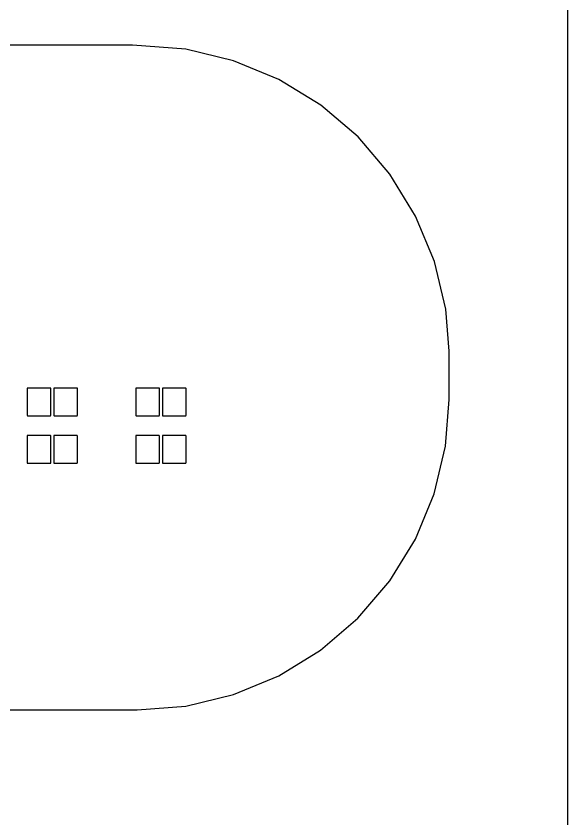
# Model space of a CAD drawing. Header units: inches. Extents: x -0.5 to 10, y -2.4 to 3.9.
# Drawn here: x 4.236 to 4.808, y 2.197 to 3.03 of the extents above; entities that cross this region are included whole.
import ezdxf

# ---------------------------------------------------------------- set-up
doc = ezdxf.new("R2010")
doc.units = ezdxf.units.IN

msp = doc.modelspace()

# ---------------------------------------------------------------- linework, layer by layer
for points in [[(4.80765, 0), (4.80765, 3.8583)], [(4.2065, 2.31045), (4.360955, 2.31045), (4.411452, 2.314462), (4.460896, 2.326367), (4.507872, 2.345857), (4.551222, 2.372453), (4.58988, 2.405499), (4.622896, 2.444183), (4.649458, 2.487554), (4.668911, 2.534544), (4.680766, 2.58395), (4.6845, 2.632443), (4.6845, 2.68259), (4.681074, 2.726126), (4.669195, 2.775604), (4.649723, 2.822614), (4.623137, 2.865999), (4.590091, 2.904691), (4.551399, 2.937737), (4.508014, 2.964323), (4.461004, 2.983795), (4.411575, 2.995662), (4.356226, 2.999926), (4.356214, 2.999927), (4.356202, 2.999928), (4.355241, 3.00005), (3.880633, 3.00005)]]:
    msp.add_lwpolyline(points)
for points in [[(4.247475, 2.615601), (4.247475, 2.615601), (4.2475, 2.6156), (4.2711, 2.6156), (4.271125, 2.615601), (4.271174, 2.615606), (4.271222, 2.615615), (4.271269, 2.615629), (4.271314, 2.615648), (4.271357, 2.615671), (4.271398, 2.615699), (4.271436, 2.61573), (4.27147, 2.615764), (4.271501, 2.615802), (4.271529, 2.615843), (4.271552, 2.615886), (4.271571, 2.615931), (4.271585, 2.615978), (4.271594, 2.616026), (4.271599, 2.616075), (4.2716, 2.6161), (4.2716, 2.6437), (4.271599, 2.643725), (4.271594, 2.643774), (4.271585, 2.643822), (4.271571, 2.643869), (4.271552, 2.643914), (4.271529, 2.643957), (4.271501, 2.643998), (4.27147, 2.644036), (4.271436, 2.64407), (4.271398, 2.644101), (4.271357, 2.644129), (4.271314, 2.644152), (4.271269, 2.644171), (4.271222, 2.644185), (4.271174, 2.644194), (4.271125, 2.644199), (4.2711, 2.6442), (4.2475, 2.6442), (4.247475, 2.644199), (4.247426, 2.644194), (4.247378, 2.644185), (4.247331, 2.644171), (4.247286, 2.644152), (4.247243, 2.644129), (4.247202, 2.644101), (4.247164, 2.64407), (4.24713, 2.644036), (4.247099, 2.643998), (4.247071, 2.643957), (4.247048, 2.643914), (4.247029, 2.643869), (4.247015, 2.643822), (4.247006, 2.643774), (4.247001, 2.643725), (4.247, 2.6437), (4.247, 2.6161), (4.247001, 2.616075), (4.247006, 2.616026), (4.247015, 2.615978), (4.247029, 2.615931), (4.247048, 2.615886), (4.247071, 2.615843), (4.247099, 2.615802), (4.24713, 2.615764), (4.247164, 2.61573), (4.247202, 2.615699), (4.247243, 2.615671), (4.247286, 2.615648), (4.247331, 2.615629), (4.247378, 2.615615), (4.247426, 2.615606)], [(4.275075, 2.615601), (4.275075, 2.615601), (4.2751, 2.6156), (4.2987, 2.6156), (4.298725, 2.615601), (4.298774, 2.615606), (4.298822, 2.615615), (4.298869, 2.615629), (4.298914, 2.615648), (4.298957, 2.615671), (4.298998, 2.615699), (4.299036, 2.61573), (4.29907, 2.615764), (4.299101, 2.615802), (4.299129, 2.615843), (4.299152, 2.615886), (4.299171, 2.615931), (4.299185, 2.615978), (4.299194, 2.616026), (4.299199, 2.616075), (4.2992, 2.6161), (4.2992, 2.6437), (4.299199, 2.643725), (4.299194, 2.643774), (4.299185, 2.643822), (4.299171, 2.643869), (4.299152, 2.643914), (4.299129, 2.643957), (4.299101, 2.643998), (4.29907, 2.644036), (4.299036, 2.64407), (4.298998, 2.644101), (4.298957, 2.644129), (4.298914, 2.644152), (4.298869, 2.644171), (4.298822, 2.644185), (4.298774, 2.644194), (4.298725, 2.644199), (4.2987, 2.6442), (4.2751, 2.6442), (4.275075, 2.644199), (4.275026, 2.644194), (4.274978, 2.644185), (4.274931, 2.644171), (4.274886, 2.644152), (4.274843, 2.644129), (4.274802, 2.644101), (4.274764, 2.64407), (4.27473, 2.644036), (4.274699, 2.643998), (4.274671, 2.643957), (4.274648, 2.643914), (4.274629, 2.643869), (4.274615, 2.643822), (4.274606, 2.643774), (4.274601, 2.643725), (4.2746, 2.6437), (4.2746, 2.6161), (4.274601, 2.616075), (4.274606, 2.616026), (4.274615, 2.615978), (4.274629, 2.615931), (4.274648, 2.615886), (4.274671, 2.615843), (4.274699, 2.615802), (4.27473, 2.615764), (4.274764, 2.61573), (4.274802, 2.615699), (4.274843, 2.615671), (4.274886, 2.615648), (4.274931, 2.615629), (4.274978, 2.615615), (4.275026, 2.615606)], [(4.360075, 2.615601), (4.360075, 2.615601), (4.3601, 2.6156), (4.3837, 2.6156), (4.383725, 2.615601), (4.383774, 2.615606), (4.383822, 2.615615), (4.383869, 2.615629), (4.383914, 2.615648), (4.383957, 2.615671), (4.383998, 2.615699), (4.384036, 2.61573), (4.38407, 2.615764), (4.384101, 2.615802), (4.384129, 2.615843), (4.384152, 2.615886), (4.384171, 2.615931), (4.384185, 2.615978), (4.384194, 2.616026), (4.384199, 2.616075), (4.3842, 2.6161), (4.3842, 2.6437), (4.384199, 2.643725), (4.384194, 2.643774), (4.384185, 2.643822), (4.384171, 2.643869), (4.384152, 2.643914), (4.384129, 2.643957), (4.384101, 2.643998), (4.38407, 2.644036), (4.384036, 2.64407), (4.383998, 2.644101), (4.383957, 2.644129), (4.383914, 2.644152), (4.383869, 2.644171), (4.383822, 2.644185), (4.383774, 2.644194), (4.383725, 2.644199), (4.3837, 2.6442), (4.3601, 2.6442), (4.360075, 2.644199), (4.360026, 2.644194), (4.359978, 2.644185), (4.359931, 2.644171), (4.359886, 2.644152), (4.359843, 2.644129), (4.359802, 2.644101), (4.359764, 2.64407), (4.35973, 2.644036), (4.359699, 2.643998), (4.359671, 2.643957), (4.359648, 2.643914), (4.359629, 2.643869), (4.359615, 2.643822), (4.359606, 2.643774), (4.359601, 2.643725), (4.3596, 2.6437), (4.3596, 2.6161), (4.359601, 2.616075), (4.359606, 2.616026), (4.359615, 2.615978), (4.359629, 2.615931), (4.359648, 2.615886), (4.359671, 2.615843), (4.359699, 2.615802), (4.35973, 2.615764), (4.359764, 2.61573), (4.359802, 2.615699), (4.359843, 2.615671), (4.359886, 2.615648), (4.359931, 2.615629), (4.359978, 2.615615), (4.360026, 2.615606)], [(4.387675, 2.615601), (4.387675, 2.615601), (4.3877, 2.6156), (4.4113, 2.6156), (4.411325, 2.615601), (4.411374, 2.615606), (4.411422, 2.615615), (4.411469, 2.615629), (4.411514, 2.615648), (4.411557, 2.615671), (4.411598, 2.615699), (4.411636, 2.61573), (4.41167, 2.615764), (4.411701, 2.615802), (4.411729, 2.615843), (4.411752, 2.615886), (4.411771, 2.615931), (4.411785, 2.615978), (4.411794, 2.616026), (4.411799, 2.616075), (4.4118, 2.6161), (4.4118, 2.6437), (4.411799, 2.643725), (4.411794, 2.643774), (4.411785, 2.643822), (4.411771, 2.643869), (4.411752, 2.643914), (4.411729, 2.643957), (4.411701, 2.643998), (4.41167, 2.644036), (4.411636, 2.64407), (4.411598, 2.644101), (4.411557, 2.644129), (4.411514, 2.644152), (4.411469, 2.644171), (4.411422, 2.644185), (4.411374, 2.644194), (4.411325, 2.644199), (4.4113, 2.6442), (4.3877, 2.6442), (4.387675, 2.644199), (4.387626, 2.644194), (4.387578, 2.644185), (4.387531, 2.644171), (4.387486, 2.644152), (4.387443, 2.644129), (4.387402, 2.644101), (4.387364, 2.64407), (4.38733, 2.644036), (4.387299, 2.643998), (4.387271, 2.643957), (4.387248, 2.643914), (4.387229, 2.643869), (4.387215, 2.643822), (4.387206, 2.643774), (4.387201, 2.643725), (4.3872, 2.6437), (4.3872, 2.6161), (4.387201, 2.616075), (4.387206, 2.616026), (4.387215, 2.615978), (4.387229, 2.615931), (4.387248, 2.615886), (4.387271, 2.615843), (4.387299, 2.615802), (4.38733, 2.615764), (4.387364, 2.61573), (4.387402, 2.615699), (4.387443, 2.615671), (4.387486, 2.615648), (4.387531, 2.615629), (4.387578, 2.615615), (4.387626, 2.615606)], [(4.247475, 2.566401), (4.247475, 2.566401), (4.2475, 2.5664), (4.2711, 2.5664), (4.271125, 2.566401), (4.271174, 2.566406), (4.271222, 2.566415), (4.271269, 2.566429), (4.271314, 2.566448), (4.271357, 2.566471), (4.271398, 2.566499), (4.271436, 2.56653), (4.27147, 2.566564), (4.271501, 2.566602), (4.271529, 2.566643), (4.271552, 2.566686), (4.271571, 2.566731), (4.271585, 2.566778), (4.271594, 2.566826), (4.271599, 2.566875), (4.2716, 2.5669), (4.2716, 2.5945), (4.271599, 2.594525), (4.271594, 2.594574), (4.271585, 2.594622), (4.271571, 2.594669), (4.271552, 2.594714), (4.271529, 2.594757), (4.271501, 2.594798), (4.27147, 2.594836), (4.271436, 2.59487), (4.271398, 2.594901), (4.271357, 2.594929), (4.271314, 2.594952), (4.271269, 2.594971), (4.271222, 2.594985), (4.271174, 2.594994), (4.271125, 2.594999), (4.2711, 2.595), (4.2475, 2.595), (4.247475, 2.594999), (4.247426, 2.594994), (4.247378, 2.594985), (4.247331, 2.594971), (4.247286, 2.594952), (4.247243, 2.594929), (4.247202, 2.594901), (4.247164, 2.59487), (4.24713, 2.594836), (4.247099, 2.594798), (4.247071, 2.594757), (4.247048, 2.594714), (4.247029, 2.594669), (4.247015, 2.594622), (4.247006, 2.594574), (4.247001, 2.594525), (4.247, 2.5945), (4.247, 2.5669), (4.247001, 2.566875), (4.247006, 2.566826), (4.247015, 2.566778), (4.247029, 2.566731), (4.247048, 2.566686), (4.247071, 2.566643), (4.247099, 2.566602), (4.24713, 2.566564), (4.247164, 2.56653), (4.247202, 2.566499), (4.247243, 2.566471), (4.247286, 2.566448), (4.247331, 2.566429), (4.247378, 2.566415), (4.247426, 2.566406)], [(4.275075, 2.566401), (4.275075, 2.566401), (4.2751, 2.5664), (4.2987, 2.5664), (4.298725, 2.566401), (4.298774, 2.566406), (4.298822, 2.566415), (4.298869, 2.566429), (4.298914, 2.566448), (4.298957, 2.566471), (4.298998, 2.566499), (4.299036, 2.56653), (4.29907, 2.566564), (4.299101, 2.566602), (4.299129, 2.566643), (4.299152, 2.566686), (4.299171, 2.566731), (4.299185, 2.566778), (4.299194, 2.566826), (4.299199, 2.566875), (4.2992, 2.5669), (4.2992, 2.5945), (4.299199, 2.594525), (4.299194, 2.594574), (4.299185, 2.594622), (4.299171, 2.594669), (4.299152, 2.594714), (4.299129, 2.594757), (4.299101, 2.594798), (4.29907, 2.594836), (4.299036, 2.59487), (4.298998, 2.594901), (4.298957, 2.594929), (4.298914, 2.594952), (4.298869, 2.594971), (4.298822, 2.594985), (4.298774, 2.594994), (4.298725, 2.594999), (4.2987, 2.595), (4.2751, 2.595), (4.275075, 2.594999), (4.275026, 2.594994), (4.274978, 2.594985), (4.274931, 2.594971), (4.274886, 2.594952), (4.274843, 2.594929), (4.274802, 2.594901), (4.274764, 2.59487), (4.27473, 2.594836), (4.274699, 2.594798), (4.274671, 2.594757), (4.274648, 2.594714), (4.274629, 2.594669), (4.274615, 2.594622), (4.274606, 2.594574), (4.274601, 2.594525), (4.2746, 2.5945), (4.2746, 2.5669), (4.274601, 2.566875), (4.274606, 2.566826), (4.274615, 2.566778), (4.274629, 2.566731), (4.274648, 2.566686), (4.274671, 2.566643), (4.274699, 2.566602), (4.27473, 2.566564), (4.274764, 2.56653), (4.274802, 2.566499), (4.274843, 2.566471), (4.274886, 2.566448), (4.274931, 2.566429), (4.274978, 2.566415), (4.275026, 2.566406)], [(4.360075, 2.566401), (4.360075, 2.566401), (4.3601, 2.5664), (4.3837, 2.5664), (4.383725, 2.566401), (4.383774, 2.566406), (4.383822, 2.566415), (4.383869, 2.566429), (4.383914, 2.566448), (4.383957, 2.566471), (4.383998, 2.566499), (4.384036, 2.56653), (4.38407, 2.566564), (4.384101, 2.566602), (4.384129, 2.566643), (4.384152, 2.566686), (4.384171, 2.566731), (4.384185, 2.566778), (4.384194, 2.566826), (4.384199, 2.566875), (4.3842, 2.5669), (4.3842, 2.5945), (4.384199, 2.594525), (4.384194, 2.594574), (4.384185, 2.594622), (4.384171, 2.594669), (4.384152, 2.594714), (4.384129, 2.594757), (4.384101, 2.594798), (4.38407, 2.594836), (4.384036, 2.59487), (4.383998, 2.594901), (4.383957, 2.594929), (4.383914, 2.594952), (4.383869, 2.594971), (4.383822, 2.594985), (4.383774, 2.594994), (4.383725, 2.594999), (4.3837, 2.595), (4.3601, 2.595), (4.360075, 2.594999), (4.360026, 2.594994), (4.359978, 2.594985), (4.359931, 2.594971), (4.359886, 2.594952), (4.359843, 2.594929), (4.359802, 2.594901), (4.359764, 2.59487), (4.35973, 2.594836), (4.359699, 2.594798), (4.359671, 2.594757), (4.359648, 2.594714), (4.359629, 2.594669), (4.359615, 2.594622), (4.359606, 2.594574), (4.359601, 2.594525), (4.3596, 2.5945), (4.3596, 2.5669), (4.359601, 2.566875), (4.359606, 2.566826), (4.359615, 2.566778), (4.359629, 2.566731), (4.359648, 2.566686), (4.359671, 2.566643), (4.359699, 2.566602), (4.35973, 2.566564), (4.359764, 2.56653), (4.359802, 2.566499), (4.359843, 2.566471), (4.359886, 2.566448), (4.359931, 2.566429), (4.359978, 2.566415), (4.360026, 2.566406)], [(4.387675, 2.566401), (4.387675, 2.566401), (4.3877, 2.5664), (4.4113, 2.5664), (4.411325, 2.566401), (4.411374, 2.566406), (4.411422, 2.566415), (4.411469, 2.566429), (4.411514, 2.566448), (4.411557, 2.566471), (4.411598, 2.566499), (4.411636, 2.56653), (4.41167, 2.566564), (4.411701, 2.566602), (4.411729, 2.566643), (4.411752, 2.566686), (4.411771, 2.566731), (4.411785, 2.566778), (4.411794, 2.566826), (4.411799, 2.566875), (4.4118, 2.5669), (4.4118, 2.5945), (4.411799, 2.594525), (4.411794, 2.594574), (4.411785, 2.594622), (4.411771, 2.594669), (4.411752, 2.594714), (4.411729, 2.594757), (4.411701, 2.594798), (4.41167, 2.594836), (4.411636, 2.59487), (4.411598, 2.594901), (4.411557, 2.594929), (4.411514, 2.594952), (4.411469, 2.594971), (4.411422, 2.594985), (4.411374, 2.594994), (4.411325, 2.594999), (4.4113, 2.595), (4.3877, 2.595), (4.387675, 2.594999), (4.387626, 2.594994), (4.387578, 2.594985), (4.387531, 2.594971), (4.387486, 2.594952), (4.387443, 2.594929), (4.387402, 2.594901), (4.387364, 2.59487), (4.38733, 2.594836), (4.387299, 2.594798), (4.387271, 2.594757), (4.387248, 2.594714), (4.387229, 2.594669), (4.387215, 2.594622), (4.387206, 2.594574), (4.387201, 2.594525), (4.3872, 2.5945), (4.3872, 2.5669), (4.387201, 2.566875), (4.387206, 2.566826), (4.387215, 2.566778), (4.387229, 2.566731), (4.387248, 2.566686), (4.387271, 2.566643), (4.387299, 2.566602), (4.38733, 2.566564), (4.387364, 2.56653), (4.387402, 2.566499), (4.387443, 2.566471), (4.387486, 2.566448), (4.387531, 2.566429), (4.387578, 2.566415), (4.387626, 2.566406)]]:
    msp.add_lwpolyline(points, close=True)

doc.saveas('drawing.dxf')
